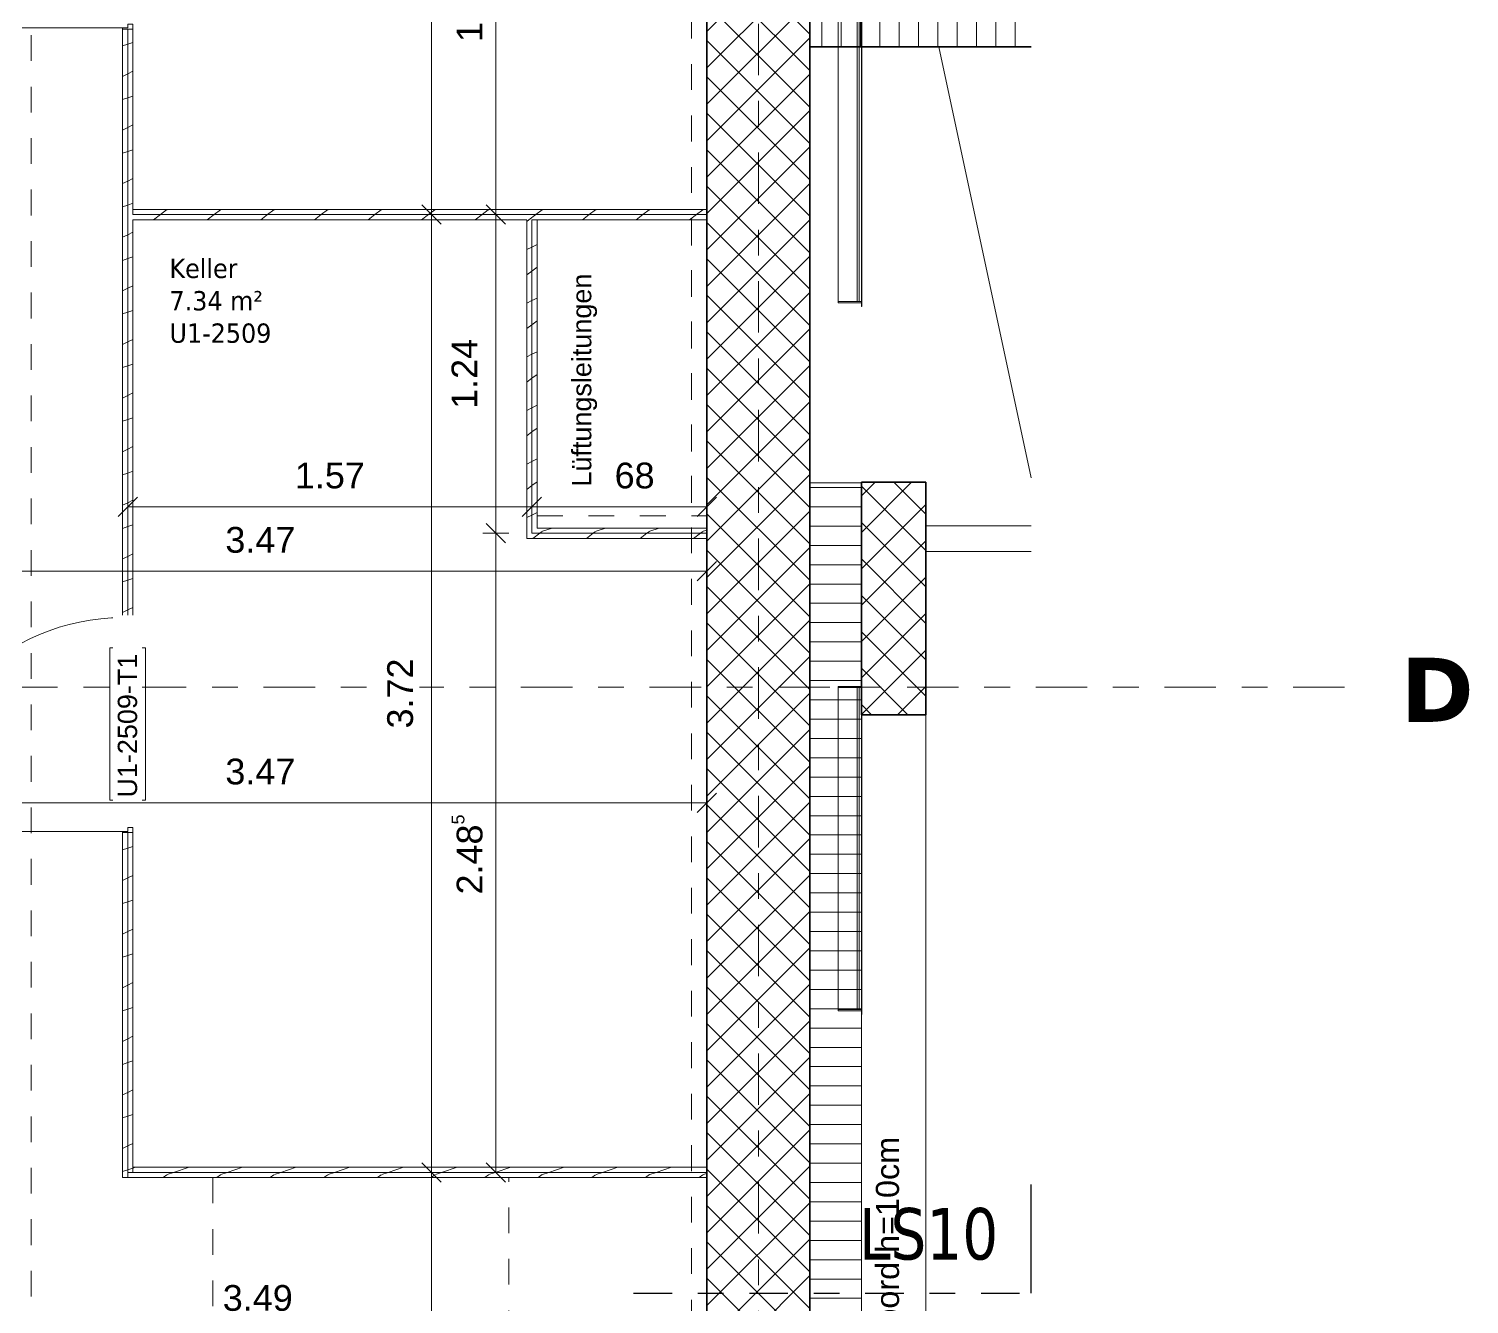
# Model space of a CAD drawing. Header units: metres. Extents: x -85.4 to -16.9, y -4 to 38.1.
# Drawn here: x -22.57 to -16.98, y 4.65 to 9.61 of the extents above; entities that cross this region are included whole.
import ezdxf

# ---------------------------------------------------------------- set-up
doc = ezdxf.new("R2010")
doc.units = ezdxf.units.M
for name, pattern in [('_Rasterlinie_', [0.375, 0.2, -0.05, 0.075, -0.05]), ('_Schnittlinie_', [0.3, 0.15, -0.05, 0.05, -0.05]), ('Gestrichelt', [0.1, 0.05, -0.05]), ('Strichpunkt - Fein', [0.2, 0.1, -0.05, 0, -0.05]), ('Strichpunkt - Weit', [0.5, 0.2, -0.15, 0, -0.15])]:
    doc.linetypes.add(name, pattern=pattern)
for name, color, linetype, lineweight in [('A-____-____-DIMS', 7, 'Continuous', 5), ('A-____-____-DIMS-50', 7, 'Continuous', 5), ('A-AREA-____-IDEN', 7, 'Continuous', 5), ('A-DETL-GENF-OTLN', 7, 'Continuous', 9), ('A-DOOR-____-IDEN', 7, 'Continuous', 5), ('A-DOOR-____-OTLN', 7, 'Continuous', 9), ('A-DOOR-FRAM-MCUT', 7, 'Continuous', 9), ('A-DOOR-OPNG-OTLN', 7, 'Continuous', 9), ('A-FLOR-____-MCUT', 7, 'Continuous', 35), ('A-FLOR-____-OTLN', 7, 'Continuous', 9), ('A-FLOR-____-OVHD', 7, 'Strichpunkt - Fein', 9), ('A-FLOR-____-PATT', 7, 'Continuous', 35), ('A-WALL-____-MCUT', 7, 'Continuous', 35), ('A-WALL-____-PATT', 7, 'Continuous', 35), ('A-WALL-FNSH-MCUT', 7, 'Continuous', 35), ('E-LITE-EQPM-OTLN', 7, 'Continuous', 9), ('S-COLS-____-MCUT', 7, 'Continuous', 35), ('S-COLS-____-OTLN', 7, 'Continuous', 9), ('S-GRID-____-OTLN', 7, 'Continuous', 5), ('Text', 7, 'Continuous', 5)]:
    doc.layers.add(name, color=color, linetype=linetype, lineweight=lineweight)
for name, color, linetype, lineweight, true_color in [('A-DETL-____-OTLN', 5, 'Continuous', 9, 0x0000ff), ('G-____-____-SYMB', 7, 'Strichpunkt - Weit', 5, 0x008080), ('S-GRID-____-IDEN', 7, 'Continuous', 9, 0x5555aa)]:
    doc.layers.add(name, color=color, linetype=linetype, lineweight=lineweight, true_color=true_color)
doc.styles.add('Arial', font='arial.ttf', dxfattribs={"height": 0.09})
doc.styles.add('Arial_1', font='arial.ttf', dxfattribs={"height": 0.075})
doc.styles.add('Arial_2', font='arial.ttf', dxfattribs={"height": 0.1})
doc.styles.add('Verdana', font='verdana.ttf', dxfattribs={"width": 0.8, "height": 0.2})
doc.styles.add('Verdana_2', font='verdana.ttf', dxfattribs={"width": 0.9, "height": 0.075})
doc.styles.add('Verdana_B', font='verdana.ttf', dxfattribs={"height": 0.25})
doc.dimstyles.new('SUB_Rohbau_fein', dxfattribs={"dimscale": 0.3048, "dimtxt": 0.102026, "dimasz": 0.246063, "dimexe": 0.164042, "dimexo": 0.0625, "dimgap": 0.123031, "dimtad": 1, "dimrnd": 0.005, "dimzin": 0, "dimdsep": 46, "dimtxsty": 'Arial_2', "dimblk1": 'OBLIQUE', "dimblk2": 'OBLIQUE', "dimsah": 1, "dimcen": 0.09, "dimazin": 0, "dimtfac": 1, "dimtdec": 4, "dimtix": 1, "dimtmove": 0, "dimatfit": 3, "dimfxl": 0.164042, "dimfxlon": 1, "dimtvp": 1, "dimtfill": 1, "dimtolj": 1, "dimtzin": 0, "dimarcsym": 2})
doc.dimstyles.new('SUB_Rohbau_fein_1', dxfattribs={"dimscale": 0.3048, "dimtxt": 0.102026, "dimasz": 0.246063, "dimexe": 0.164042, "dimexo": 0.0625, "dimgap": 0.123031, "dimtad": 1, "dimrnd": 0.005, "dimzin": 0, "dimdsep": 46, "dimtxsty": 'Arial_2', "dimblk1": 'OBLIQUE', "dimblk2": 'OBLIQUE', "dimsah": 1, "dimcen": 0.09, "dimazin": 0, "dimtfac": 1, "dimtdec": 4, "dimtix": 1, "dimtmove": 2, "dimatfit": 3, "dimfxl": 0.164042, "dimfxlon": 1, "dimtvp": 1, "dimtfill": 1, "dimtolj": 1, "dimtzin": 0, "dimarcsym": 2})
doc.dimstyles.new('SUB_Rohbau_fein_3', dxfattribs={"dimscale": 0.3048, "dimtxt": 0.102026, "dimasz": 0.246063, "dimexe": 0.164042, "dimexo": 0.0625, "dimgap": 0.123031, "dimtad": 1, "dimdec": 1, "dimlfac": 100, "dimrnd": 0.5, "dimdsep": 46, "dimtxsty": 'Arial_2', "dimblk1": 'OBLIQUE', "dimblk2": 'OBLIQUE', "dimsah": 1, "dimcen": 0.09, "dimazin": 0, "dimtfac": 1, "dimtdec": 4, "dimtix": 1, "dimtmove": 2, "dimatfit": 3, "dimfxl": 0.164042, "dimfxlon": 1, "dimtvp": 1, "dimtfill": 1, "dimtolj": 1, "dimtzin": 0, "dimarcsym": 2})
pattern_1 = [(45, (-1.5, -0.67223), (-0.0707107, 0.0707107), []), (135, (-1.5, -0.67223), (-0.0707107, -0.0707107), [])]
pattern_2 = [(216.87, (-1.417, -0.46398), (0.624749256, 0.416501116), [0.10412, -0.93712]), (206.565, (-1.292, -0.52646), (-0.20825414, -0.2082493), [0.23283, -0.23283]), (198.435, (-1.292, -0.63058), (-0.41650024, -0.20824584), [0.13171, -0.52684])]

# ---------------------------------------------------------------- blocks, each defined once
blk = doc.blocks.new('TU DF 1 - Rahmenstock - stumpf einschlagend - 800x1900 Kellerabteil-41621821--01_UG_OK_FFB_AF_lo')
at = {"layer": 'A-DOOR-FRAM-MCUT', "color": 253, "true_color": 0x999999}
for p, q in [((-0.42, 0.02), (-0.4, 0.02)), ((-0.42, -0.02), (-0.42, 0.02)), ((-0.4, 0.02), (-0.4, 0)), ((0.4, 0.02), (0.42, 0.02)), ((0.4, 0), (0.4, 0.02)), ((0.42, 0.02), (0.42, -0.02)), ((-0.415, -0.02), (-0.42, -0.02)), ((-0.415, 0), (-0.415, -0.02)), ((-0.4, 0), (-0.415, 0)), ((0.415, 0), (0.4, 0)), ((0.415, -0.02), (0.415, 0)), ((0.42, -0.02), (0.415, -0.02))]:
    blk.add_line(p, q, dxfattribs=at)
at = {"layer": 'A-DOOR-OPNG-OTLN', "color": 253, "true_color": 0x999999}
blk.add_line((0.415, -0.02), (0.415, -0.85), dxfattribs=at)
blk.add_arc((0.415, -0.02), 0.83, 180, 270, dxfattribs=at)
blk = doc.blocks.new('Langfeldleuchte Deckeneinbau - 7200lm _ 4000K _ 1250 x 50-36041793--01_UG_OK_FFB_AF_lo')
at = {"layer": 'E-LITE-EQPM-OTLN', "color": 253, "true_color": 0x999999}
for p, q in [((-19.338, 9.8044), (-19.428, 9.8044)), ((-19.428, 9.7994), (-19.428, 9.8044)), ((-19.428, 9.8044), (-19.338, 9.8044)), ((-19.428, 8.5444), (-19.428, 9.8044)), ((-19.428, 9.7994), (-19.354, 9.7994)), ((-19.428, 8.5494), (-19.428, 9.7994)), ((-19.336, 9.7994), (-19.428, 9.7994)), ((-19.428, 8.5494), (-19.428, 9.7994)), ((-19.428, 9.7994), (-19.428, 8.5494)), ((-19.354, 9.7994), (-19.346, 9.7994)), ((-19.354, 8.5494), (-19.354, 9.7994)), ((-19.354, 9.7994), (-19.354, 8.5494)), ((-19.354, 9.7994), (-19.346, 9.7994)), ((-19.354, 9.7994), (-19.346, 9.7994)), ((-19.346, 9.7994), (-19.336, 9.7994)), ((-19.346, 8.5494), (-19.346, 9.7994)), ((-19.346, 9.7994), (-19.346, 8.5494)), ((-19.336, 9.8192), (-19.338, 9.8192)), ((-19.338, 9.8044), (-19.338, 9.8192)), ((-19.338, 9.8192), (-19.336, 9.8192)), ((-19.338, 9.8192), (-19.338, 8.5297)), ((-19.338, 9.7994), (-19.338, 9.8044)), ((-19.338, 8.5444), (-19.338, 9.8044)), ((-19.338, 9.8044), (-19.338, 9.7994)), ((-19.338, 8.5494), (-19.338, 9.7994)), ((-19.338, 9.7994), (-19.338, 8.5494)), ((-19.336, 8.5297), (-19.336, 9.8192)), ((-19.336, 9.8192), (-19.336, 9.7994)), ((-19.336, 8.5494), (-19.336, 9.7994)), ((-19.336, 9.7994), (-19.336, 8.5494)), ((-19.336, 8.5494), (-19.336, 9.7994)), ((-19.428, 8.5494), (-19.354, 8.5494)), ((-19.428, 8.5444), (-19.428, 8.5494)), ((-19.428, 8.5494), (-19.336, 8.5494)), ((-19.338, 8.5444), (-19.428, 8.5444)), ((-19.338, 8.5444), (-19.428, 8.5444)), ((-19.354, 8.5494), (-19.346, 8.5494)), ((-19.346, 8.5494), (-19.354, 8.5494)), ((-19.354, 8.5494), (-19.346, 8.5494)), ((-19.346, 8.5494), (-19.336, 8.5494)), ((-19.338, 8.5444), (-19.338, 8.5494)), ((-19.338, 8.5494), (-19.338, 8.5444)), ((-19.338, 8.5297), (-19.338, 8.5444)), ((-19.336, 8.5297), (-19.338, 8.5297)), ((-19.336, 8.5297), (-19.338, 8.5297)), ((-19.336, 8.5494), (-19.336, 8.5297))]:
    blk.add_line(p, q, dxfattribs=at)
blk = doc.blocks.new('Rampenpfeil - Geschnitten-31193017--01_UG_OK_FFB_AF_lo')
at = {"layer": 'A-DETL-GENF-OTLN'}
for p, q in [((9.781, 5.655), (9.781, 5.2456)), ((9.881, 5.655), (9.881, 5.2456))]:
    blk.add_line(p, q, dxfattribs=at)
blk = doc.blocks.new('DE_Detailverweis - mit_Rahmen-56961640--01_UG_OK_FFB_AF_lo')
at = {"layer": 'A-DETL-GENF-OTLN', "color": 30, "linetype": 'Strichpunkt - Fein', "true_color": 0xff8000}
blk.add_line((0, 34.7174), (0, 14.7782), dxfattribs=at)
blk = doc.blocks.new('DIMBLOCK157--01_UG_OK_FFB_AF_lo')
at = {"layer": 'A-____-____-DIMS-50'}
for p, q in [((-23.408, 7.5016), (-23.4455, 7.4641)), ((-23.408, 7.5016), (-23.408, 7.5516)), ((-23.408, 7.5016), (-23.3705, 7.5391)), ((-23.408, 7.5016), (-19.938, 7.5016)), ((-23.408, 7.5016), (-23.408, 7.4516)), ((-19.938, 7.5016), (-19.9755, 7.4641)), ((-19.938, 7.5016), (-19.938, 7.5516)), ((-19.938, 7.5016), (-19.9005, 7.5391)), ((-19.938, 7.5016), (-19.938, 7.4516))]:
    blk.add_line(p, q, dxfattribs=at)
at = {"layer": 'A-____-____-DIMS-50', "color": 0, "insert": (-21.8087, 7.6736), "char_height": 0.1, "width": 0.325653, "attachment_point": 1, "line_spacing_factor": 0.941778, "style": 'Arial_2', "bg_fill": 3, "box_fill_scale": 1.25, "bg_fill_color": 256, "bg_fill_true_color": 13158600, "bg_fill_transparency": 0}
blk.add_mtext('3.47', dxfattribs=at)
blk = doc.blocks.new('_Oblique')
at = {"color": 0, "linetype": 'ByBlock', "lineweight": -2}
blk.add_line((-0.5, -0.5), (0.5, 0.5), dxfattribs=at)
blk = doc.blocks.new('Schnitt - Name _Anfang-23756349--01_UG_OK_FFB_AF_lo')
at = {"layer": 'G-____-____-SYMB', "color": 1, "linetype": 'Continuous', "lineweight": 30, "true_color": 0xff0000}
blk.add_line((0, 0.00843), (0, 0), dxfattribs=at)
blk = doc.blocks.new('DIMBLOCK497--01_UG_OK_FFB_AF_lo')
at = {"layer": 'A-____-____-DIMS-50'}
for p, q in [((-21.008, 5.1661), (-21.058, 5.1661)), ((-21.008, 5.1661), (-21.0455, 5.2036)), ((-21.008, 2.5102), (-21.008, 5.1661)), ((-21.008, 5.1661), (-20.9705, 5.1286)), ((-21.008, 5.1661), (-20.958, 5.1661)), ((-21.008, 2.5102), (-21.0455, 2.5477)), ((-21.008, 2.5102), (-21.058, 2.5102)), ((-21.008, 2.5102), (-20.9705, 2.4727)), ((-21.008, 2.5102), (-20.958, 2.5102))]:
    blk.add_line(p, q, dxfattribs=at)
at = {"layer": 'A-____-____-DIMS-50', "color": 0, "insert": (-21.18, 3.6764), "char_height": 0.1, "width": 0.388091, "attachment_point": 1, "rotation": 90, "line_spacing_factor": 0.941778, "style": 'Arial_2', "bg_fill": 3, "box_fill_scale": 1.25, "bg_fill_color": 256, "bg_fill_true_color": 13158600, "bg_fill_transparency": 0}
blk.add_mtext('2.65\\A2\\H0.5x;\\S5^  ;\\H2x;', dxfattribs=at)
blk = doc.blocks.new('DIMBLOCK498--01_UG_OK_FFB_AF_lo')
at = {"layer": 'A-____-____-DIMS-50'}
for p, q in [((-21.008, 8.887), (-21.0455, 8.9245)), ((-21.008, 8.887), (-21.058, 8.887)), ((-21.008, 5.1661), (-21.008, 8.887)), ((-21.008, 8.887), (-20.9705, 8.8495)), ((-21.008, 8.887), (-20.958, 8.887)), ((-21.008, 5.1661), (-21.058, 5.1661)), ((-21.008, 5.1661), (-21.0455, 5.2036)), ((-21.008, 5.1661), (-20.9705, 5.1286)), ((-21.008, 5.1661), (-20.958, 5.1661))]:
    blk.add_line(p, q, dxfattribs=at)
at = {"layer": 'A-____-____-DIMS-50', "color": 0, "insert": (-21.18, 6.8908), "char_height": 0.1, "width": 0.325653, "attachment_point": 1, "rotation": 90, "line_spacing_factor": 0.941778, "style": 'Arial_2', "bg_fill": 3, "box_fill_scale": 1.25, "bg_fill_color": 256, "bg_fill_true_color": 13158600, "bg_fill_transparency": 0}
blk.add_mtext('3.72', dxfattribs=at)
blk = doc.blocks.new('DIMBLOCK499--01_UG_OK_FFB_AF_lo')
at = {"layer": 'A-____-____-DIMS-50'}
for p, q in [((-21.008, 12.047), (-21.058, 12.047)), ((-21.008, 12.047), (-21.0455, 12.0845)), ((-21.008, 8.887), (-21.008, 12.047)), ((-21.008, 12.047), (-20.9705, 12.0095)), ((-21.008, 12.047), (-20.958, 12.047)), ((-21.008, 8.887), (-21.0455, 8.9245)), ((-21.008, 8.887), (-21.058, 8.887)), ((-21.008, 8.887), (-20.9705, 8.8495)), ((-21.008, 8.887), (-20.958, 8.887))]:
    blk.add_line(p, q, dxfattribs=at)
at = {"layer": 'A-____-____-DIMS-50', "color": 0, "insert": (-21.18, 10.0973), "char_height": 0.1, "width": 0.325653, "attachment_point": 1, "rotation": 90, "line_spacing_factor": 0.941778, "style": 'Arial_2', "bg_fill": 3, "box_fill_scale": 1.25, "bg_fill_color": 256, "bg_fill_true_color": 13158600, "bg_fill_transparency": 0}
blk.add_mtext('3.16', dxfattribs=at)
blk = doc.blocks.new('DIMBLOCK503--01_UG_OK_FFB_AF_lo')
at = {"layer": 'A-____-____-DIMS-50'}
for p, q in [((-22.188, 7.7516), (-22.188, 7.8016)), ((-22.188, 7.7516), (-22.1505, 7.7891)), ((-20.618, 7.7516), (-20.618, 7.8016)), ((-20.618, 7.7516), (-20.5805, 7.7891)), ((-22.188, 7.7516), (-22.2255, 7.7141)), ((-22.188, 7.7516), (-20.618, 7.7516)), ((-22.188, 7.7516), (-22.188, 7.7016)), ((-20.618, 7.7516), (-20.6555, 7.7141)), ((-20.618, 7.7516), (-20.618, 7.7016))]:
    blk.add_line(p, q, dxfattribs=at)
at = {"layer": 'A-____-____-DIMS-50', "color": 0, "insert": (-21.5387, 7.9236), "char_height": 0.1, "width": 0.325653, "attachment_point": 1, "line_spacing_factor": 0.941778, "style": 'Arial_2', "bg_fill": 3, "box_fill_scale": 1.25, "bg_fill_color": 256, "bg_fill_true_color": 13158600, "bg_fill_transparency": 0}
blk.add_mtext('1.57', dxfattribs=at)
blk = doc.blocks.new('DIMBLOCK504--01_UG_OK_FFB_AF_lo')
at = {"layer": 'A-____-____-DIMS-50'}
for p, q in [((-20.618, 7.7516), (-20.618, 7.8016)), ((-20.618, 7.7516), (-20.5805, 7.7891)), ((-19.938, 7.7516), (-19.938, 7.8016)), ((-19.938, 7.7516), (-19.9005, 7.7891)), ((-20.618, 7.7516), (-20.6555, 7.7141)), ((-20.618, 7.7516), (-19.938, 7.7516)), ((-20.618, 7.7516), (-20.618, 7.7016)), ((-19.938, 7.7516), (-19.9755, 7.7141)), ((-19.938, 7.7516), (-19.938, 7.7016))]:
    blk.add_line(p, q, dxfattribs=at)
at = {"layer": 'A-____-____-DIMS-50', "color": 0, "insert": (-20.2965, 7.9236), "char_height": 0.1, "width": 0.186088, "attachment_point": 1, "line_spacing_factor": 0.941778, "style": 'Arial_2', "bg_fill": 3, "box_fill_scale": 1.25, "bg_fill_color": 256, "bg_fill_true_color": 13158600, "bg_fill_transparency": 0}
blk.add_mtext('68', dxfattribs=at)
blk = doc.blocks.new('DIMBLOCK507--01_UG_OK_FFB_AF_lo')
at = {"layer": 'A-____-____-DIMS-50'}
for p, q in [((-20.758, 7.6491), (-20.7955, 7.6866)), ((-20.758, 7.6491), (-20.808, 7.6491)), ((-20.758, 5.1661), (-20.758, 7.6491)), ((-20.758, 7.6491), (-20.7205, 7.6116)), ((-20.758, 7.6491), (-20.708, 7.6491)), ((-20.758, 5.1661), (-20.808, 5.1661)), ((-20.758, 5.1661), (-20.7955, 5.2036)), ((-20.758, 5.1661), (-20.7205, 5.1286)), ((-20.758, 5.1661), (-20.708, 5.1661))]:
    blk.add_line(p, q, dxfattribs=at)
at = {"layer": 'A-____-____-DIMS-50', "color": 0, "insert": (-20.93, 6.2459), "char_height": 0.1, "width": 0.388091, "attachment_point": 1, "rotation": 90, "line_spacing_factor": 0.941778, "style": 'Arial_2', "bg_fill": 3, "box_fill_scale": 1.25, "bg_fill_color": 256, "bg_fill_true_color": 13158600, "bg_fill_transparency": 0}
blk.add_mtext('2.48\\A2\\H0.5x;\\S5^  ;\\H2x;', dxfattribs=at)
blk = doc.blocks.new('DIMBLOCK508--01_UG_OK_FFB_AF_lo')
at = {"layer": 'A-____-____-DIMS-50'}
for p, q in [((-20.758, 8.887), (-20.7955, 8.9245)), ((-20.758, 8.887), (-20.808, 8.887)), ((-20.758, 7.6491), (-20.758, 8.887)), ((-20.758, 8.887), (-20.7205, 8.8495)), ((-20.758, 8.887), (-20.708, 8.887)), ((-20.758, 7.6491), (-20.7955, 7.6866)), ((-20.758, 7.6491), (-20.808, 7.6491)), ((-20.758, 7.6491), (-20.7205, 7.6116)), ((-20.758, 7.6491), (-20.708, 7.6491))]:
    blk.add_line(p, q, dxfattribs=at)
at = {"layer": 'A-____-____-DIMS-50', "color": 0, "insert": (-20.93, 8.1323), "char_height": 0.1, "width": 0.325653, "attachment_point": 1, "rotation": 90, "line_spacing_factor": 0.941778, "style": 'Arial_2', "bg_fill": 3, "box_fill_scale": 1.25, "bg_fill_color": 256, "bg_fill_true_color": 13158600, "bg_fill_transparency": 0}
blk.add_mtext('1.24', dxfattribs=at)
blk = doc.blocks.new('DIMBLOCK509--01_UG_OK_FFB_AF_lo')
at = {"layer": 'A-____-____-DIMS-50'}
for p, q in [((-20.758, 10.5516), (-20.7955, 10.5891)), ((-20.758, 10.5516), (-20.808, 10.5516)), ((-20.758, 8.887), (-20.758, 10.5516)), ((-20.758, 10.5516), (-20.7205, 10.5141)), ((-20.758, 10.5516), (-20.708, 10.5516)), ((-20.758, 8.887), (-20.7955, 8.9245)), ((-20.758, 8.887), (-20.808, 8.887)), ((-20.758, 8.887), (-20.7205, 8.8495)), ((-20.758, 8.887), (-20.708, 8.887))]:
    blk.add_line(p, q, dxfattribs=at)
at = {"layer": 'A-____-____-DIMS-50', "color": 0, "insert": (-20.93, 9.5576), "char_height": 0.1, "width": 0.388091, "attachment_point": 1, "rotation": 90, "line_spacing_factor": 0.941778, "style": 'Arial_2', "bg_fill": 3, "box_fill_scale": 1.25, "bg_fill_color": 256, "bg_fill_true_color": 13158600, "bg_fill_transparency": 0}
blk.add_mtext('1.66\\A2\\H0.5x;\\S5^  ;\\H2x;', dxfattribs=at)
blk = doc.blocks.new('DIMBLOCK519--01_UG_OK_FFB_AF_lo')
at = {"layer": 'A-____-____-DIMS-50'}
for p, q in [((-23.428, 4.5566), (-23.428, 4.6066)), ((-23.428, 4.5566), (-23.3905, 4.5941)), ((-19.938, 4.5566), (-19.938, 4.6066)), ((-19.938, 4.5566), (-19.9005, 4.5941)), ((-23.428, 4.5566), (-23.4655, 4.5191)), ((-23.428, 4.5566), (-19.938, 4.5566)), ((-23.428, 4.5566), (-23.428, 4.5066)), ((-19.938, 4.5566), (-19.9755, 4.5191)), ((-19.938, 4.5566), (-19.938, 4.5066))]:
    blk.add_line(p, q, dxfattribs=at)
at = {"layer": 'A-____-____-DIMS-50', "color": 0, "insert": (-21.8187, 4.7286), "char_height": 0.1, "width": 0.325653, "attachment_point": 1, "line_spacing_factor": 0.941778, "style": 'Arial_2', "bg_fill": 3, "box_fill_scale": 1.25, "bg_fill_color": 256, "bg_fill_true_color": 13158600, "bg_fill_transparency": 0}
blk.add_mtext('3.49', dxfattribs=at)
blk = doc.blocks.new('DIMBLOCK569--01_UG_OK_FFB_AF_lo')
at = {"layer": 'A-____-____-DIMS-50'}
for p, q in [((-23.408, 6.6016), (-23.408, 6.6516)), ((-23.408, 6.6016), (-23.3705, 6.6391)), ((-19.938, 6.6016), (-19.938, 6.6516)), ((-19.938, 6.6016), (-19.9005, 6.6391)), ((-23.408, 6.6016), (-23.4455, 6.5641)), ((-23.408, 6.6016), (-19.938, 6.6016)), ((-23.408, 6.6016), (-23.408, 6.5516)), ((-19.938, 6.6016), (-19.9755, 6.5641)), ((-19.938, 6.6016), (-19.938, 6.5516))]:
    blk.add_line(p, q, dxfattribs=at)
at = {"layer": 'A-____-____-DIMS-50', "color": 0, "insert": (-21.8087, 6.7736), "char_height": 0.1, "width": 0.325653, "attachment_point": 1, "line_spacing_factor": 0.941778, "style": 'Arial_2', "bg_fill": 3, "box_fill_scale": 1.25, "bg_fill_color": 256, "bg_fill_true_color": 13158600, "bg_fill_transparency": 0}
blk.add_mtext('3.47', dxfattribs=at)

msp = doc.modelspace()

# ---------------------------------------------------------------- hatches: boundary and pattern name
at = {"layer": 'A-FLOR-____-PATT', "lineweight": 9, "true_color": 0x787878}
h = msp.add_hatch(dxfattribs=at)
h.set_pattern_fill('FP_7', color=8, angle=-90, style=0, pattern_type=2)
h.set_pattern_definition([(90, (-15.291, 9.538), (-0.075, -6e-17), [])])
h.paths.add_polyline_path([(-18.6786, 9.5383), (-18.6786, 9.8717), (-19.538, 9.8717), (-19.538, 9.5383), (-19.0365, 9.5383)])
at = {"layer": 'A-WALL-____-PATT', "lineweight": 9, "true_color": 0xc3b7ad}
h = msp.add_hatch(dxfattribs=at)
h.set_pattern_fill('FP_4', color=9, style=0, pattern_type=2)
h.set_pattern_definition(pattern_2)
h.paths.add_polyline_path([(-22.188, 5.1461), (-22.188, 6.4861), (-22.208, 6.4861), (-22.208, 5.1461)])
h.paths.add_polyline_path([(-22.208, 7.3261), (-22.188, 7.3261), (-22.188, 9.607), (-22.208, 9.607), (-22.208, 9.5514)])
h.paths.add_polyline_path([(-22.208, 10.447), (-22.188, 10.447), (-22.188, 12.067), (-22.208, 12.067)])
h = msp.add_hatch(dxfattribs=at)
h.set_pattern_fill('FP_4', color=9, style=0, pattern_type=2)
h.set_pattern_definition(pattern_2)
h.paths.add_polyline_path([(-22.168, 5.1661), (-22.168, 6.4861), (-22.188, 6.4861), (-22.188, 5.1661)])
h.paths.add_polyline_path([(-22.188, 7.3261), (-22.168, 7.3261), (-22.168, 9.607), (-22.188, 9.607), (-22.188, 9.5514)])
h.paths.add_polyline_path([(-22.168, 10.447), (-22.168, 12.047), (-22.188, 12.047), (-22.188, 10.447)])
at = {"layer": 'A-WALL-____-PATT', "lineweight": 9}
h = msp.add_hatch(dxfattribs=at)
h.set_pattern_fill('FP_1', color=256, style=0, pattern_type=2)
h.set_pattern_definition(pattern_1)
h.paths.add_polyline_path([(-19.538, -2.0534), (-19.538, 11.1527), (-19.938, 11.887), (-19.938, -2.0534)])
at = {"layer": 'A-WALL-____-PATT', "lineweight": 9, "true_color": 0xc3b7ad}
h = msp.add_hatch(dxfattribs=at)
h.set_pattern_fill('FP_4', color=9, style=0, pattern_type=2)
h.set_pattern_definition(pattern_2)
h.paths.add_polyline_path([(-20.7583, 8.887), (-19.938, 8.887), (-19.938, 8.907), (-22.168, 8.907), (-22.168, 8.887)])
h = msp.add_hatch(dxfattribs=at)
h.set_pattern_fill('FP_4', color=9, style=0, pattern_type=2)
h.set_pattern_definition(pattern_2)
h.paths.add_polyline_path([(-20.598, 8.867), (-19.938, 8.867), (-19.938, 8.887), (-22.168, 8.887), (-22.168, 8.867), (-20.618, 8.867)])
h = msp.add_hatch(dxfattribs=at)
h.set_pattern_fill('FP_4', color=9, style=0, pattern_type=2)
h.set_pattern_definition(pattern_2)
h.paths.add_polyline_path([(-20.618, 7.6291), (-20.618, 8.867), (-20.638, 8.867), (-20.638, 7.6291)])
h = msp.add_hatch(dxfattribs=at)
h.set_pattern_fill('FP_4', color=9, style=0, pattern_type=2)
h.set_pattern_definition(pattern_2)
h.paths.add_polyline_path([(-20.598, 7.6491), (-20.598, 8.867), (-20.618, 8.867), (-20.618, 7.6491)])
at = {"layer": 'A-WALL-____-PATT', "lineweight": 9, "true_color": 0x787878}
h = msp.add_hatch(dxfattribs=at)
h.set_pattern_fill('FP_6', color=8, angle=-90, style=0, pattern_type=2)
h.set_pattern_definition([(0, (-19.538, 7.602), (0, 0.075), [])])
h.paths.add_polyline_path([(-19.338, 2.9016), (-19.338, 7.8447), (-19.538, 7.8447), (-19.538, 2.9016)])
at = {"layer": 'A-WALL-____-PATT', "lineweight": 9, "true_color": 0xc3b7ad}
h = msp.add_hatch(dxfattribs=at)
h.set_pattern_fill('FP_4', color=9, style=0, pattern_type=2)
h.set_pattern_definition(pattern_2)
h.paths.add_polyline_path([(-19.938, 7.6491), (-19.938, 7.6691), (-20.598, 7.6691), (-20.598, 7.6491)])
h = msp.add_hatch(dxfattribs=at)
h.set_pattern_fill('FP_4', color=9, style=0, pattern_type=2)
h.set_pattern_definition(pattern_2)
h.paths.add_polyline_path([(-19.938, 7.6291), (-19.938, 7.6491), (-20.618, 7.6491), (-20.618, 7.6291), (-20.598, 7.6291)])
h = msp.add_hatch(dxfattribs=at)
h.set_pattern_fill('FP_4', color=9, style=0, pattern_type=2)
h.set_pattern_definition(pattern_2)
h.paths.add_polyline_path([(-19.938, 5.1461), (-19.938, 5.1661), (-22.188, 5.1661), (-22.188, 5.1461), (-22.168, 5.1461)])
h = msp.add_hatch(dxfattribs=at)
h.set_pattern_fill('FP_4', color=9, style=0, pattern_type=2)
h.set_pattern_definition(pattern_2)
h.paths.add_polyline_path([(-19.938, 5.1661), (-19.938, 5.1861), (-22.168, 5.1861), (-22.168, 5.1661)])
at = {"layer": 'S-COLS-____-OTLN'}
h = msp.add_hatch(dxfattribs=at)
h.set_pattern_fill('FP_1', color=256, style=0, pattern_type=2)
h.set_pattern_definition(pattern_1)
h.paths.add_polyline_path([(-19.338, 6.9442), (-19.088, 6.9442), (-19.088, 7.8474), (-19.338, 7.8474), (-19.338, 6.97)])

# ---------------------------------------------------------------- linework, layer by layer
at = {"layer": 'A-DETL-____-OTLN', "color": 7, "linetype": 'Gestrichelt'}
for p, q in [((-19.998, 8.867), (-19.998, 7.717)), ((-20.598, 7.717), (-19.938, 7.717)), ((-21.858, 5.1461), (-21.858, 2.5302)), ((-20.708, 2.5302), (-20.708, 5.1461))]:
    msp.add_line(p, q, dxfattribs=at)
at = {"layer": 'A-FLOR-____-MCUT'}
for p, q in [((-19.538, 9.5383), (-19.0365, 9.5383)), ((-19.0365, 9.5383), (-18.6786, 9.5383))]:
    msp.add_line(p, q, dxfattribs=at)
at = {"layer": 'A-FLOR-____-OTLN'}
msp.add_line((-18.6786, 7.8645), (-19.0365, 9.5383), dxfattribs=at)
at = {"layer": 'A-FLOR-____-OVHD'}
msp.add_line((-19.998, 11.8717), (-19.998, -1.9934), dxfattribs=at)
at = {"layer": 'A-WALL-____-MCUT'}
for p, q in [((-19.938, 11.887), (-19.938, 7.6491)), ((-19.538, -2.0534), (-19.538, 11.8843)), ((-19.938, 7.6491), (-19.938, 2.5102))]:
    msp.add_line(p, q, dxfattribs=at)
at = {"layer": 'A-WALL-____-MCUT', "color": 253, "lineweight": 9, "true_color": 0x999999}
for p, q in [((-22.188, 7.3261), (-22.188, 9.607)), ((-22.168, 8.907), (-22.168, 8.887)), ((-19.938, 8.887), (-22.168, 8.887)), ((-20.598, 8.867), (-20.618, 8.867)), ((-20.618, 8.867), (-20.618, 7.6491)), ((-19.938, 7.6491), (-20.618, 7.6491)), ((-22.188, 5.1461), (-22.188, 6.4861)), ((-19.938, 5.1661), (-22.188, 5.1661)), ((-22.168, 5.1861), (-22.168, 5.1661))]:
    msp.add_line(p, q, dxfattribs=at)
at = {"layer": 'A-WALL-____-MCUT', "lineweight": 9}
for p, q in [((-19.338, 7.8447), (-19.538, 7.8447)), ((-19.338, -2.0534), (-19.338, 7.8447))]:
    msp.add_line(p, q, dxfattribs=at)
at = {"layer": 'A-WALL-FNSH-MCUT', "color": 253, "lineweight": 9, "true_color": 0x999999}
for p, q in [((-22.208, 9.607), (-22.208, 7.3261)), ((-22.168, 9.607), (-22.208, 9.607)), ((-22.168, 8.907), (-22.168, 9.607)), ((-19.938, 8.907), (-22.168, 8.907)), ((-22.168, 7.3261), (-22.168, 8.867)), ((-22.168, 8.867), (-20.638, 8.867)), ((-20.638, 8.867), (-20.638, 7.6291)), ((-20.598, 8.867), (-19.938, 8.867)), ((-20.598, 7.6691), (-20.598, 8.867)), ((-19.938, 7.6691), (-20.598, 7.6691)), ((-20.638, 7.6291), (-19.938, 7.6291)), ((-22.208, 7.3261), (-22.168, 7.3261)), ((-22.208, 6.4861), (-22.208, 5.1461)), ((-22.168, 6.4861), (-22.208, 6.4861)), ((-22.168, 5.1861), (-22.168, 6.4861)), ((-19.938, 5.1861), (-22.168, 5.1861)), ((-22.208, 5.1461), (-19.938, 5.1461))]:
    msp.add_line(p, q, dxfattribs=at)
at = {"layer": 'S-COLS-____-MCUT'}
for p, q in [((-19.088, 7.8474), (-19.338, 7.8474)), ((-19.338, 7.8474), (-19.338, 7.0692)), ((-19.088, 6.9442), (-19.088, 7.8474)), ((-19.338, 7.0692), (-19.338, 7.0544)), ((-19.338, 7.0544), (-19.338, 7.0494)), ((-19.338, 7.0494), (-19.338, 6.9442)), ((-19.338, 6.9442), (-19.336, 6.9442)), ((-19.336, 6.9442), (-19.088, 6.9442))]:
    msp.add_line(p, q, dxfattribs=at)
at = {"layer": 'S-COLS-____-OTLN'}
msp.add_line((-19.088, 0.7611), (-19.088, 6.9442), dxfattribs=at)
at = {"layer": 'S-GRID-____-OTLN', "color": 8, "linetype": '_Rasterlinie_', "true_color": 0x808080}
for p, q in [((-19.738, -3.5715), (-19.738, 26.6349)), ((-34.6604, 7.0516), (-17.3994, 7.0516))]:
    msp.add_line(p, q, dxfattribs=at)

# ---------------------------------------------------------------- block references
at = {"layer": 'A-DETL-GENF-OTLN', "color": 30, "true_color": 0xff8000}
msp.add_blockref('DE_Detailverweis - mit_Rahmen-56961640--01_UG_OK_FFB_AF_lo', (-22.563, -18.1334), dxfattribs=at)
at = {"layer": 'A-DETL-GENF-OTLN', "rotation": 89.99999999999991}
msp.add_blockref('Rampenpfeil - Geschnitten-31193017--01_UG_OK_FFB_AF_lo', (-13.433, -2.2033), dxfattribs=at)
at = {"layer": 'A-DOOR-____-OTLN', "color": 253, "true_color": 0x999999, "rotation": 270.0000000000001}
for p in [(-22.188, 10.027), (-22.188, 6.9061)]:
    msp.add_blockref('TU DF 1 - Rahmenstock - stumpf einschlagend - 800x1900 Kellerabteil-41621821--01_UG_OK_FFB_AF_lo', p, dxfattribs=at)
at = {"layer": 'E-LITE-EQPM-OTLN', "color": 253, "true_color": 0x999999}
for p in [(0, 0), (0, -2.75)]:
    msp.add_blockref('Langfeldleuchte Deckeneinbau - 7200lm _ 4000K _ 1250 x 50-36041793--01_UG_OK_FFB_AF_lo', p, dxfattribs=at)
at = {"layer": 'G-____-____-SYMB', "color": 1, "linetype": 'Continuous', "lineweight": 30, "true_color": 0xff0000, "extrusion": (0, 0, -1), "xscale": 49.99999999999998, "yscale": 49.99999999999998, "zscale": 49.99999999999998}
msp.add_blockref('Schnitt - Name _Anfang-23756349--01_UG_OK_FFB_AF_lo', (18.6793, 4.6974), dxfattribs=at)

# ---------------------------------------------------------------- texts
at = {"layer": 'A-AREA-____-IDEN', "color": 8, "true_color": 0x808080, "char_height": 0.075, "attachment_point": 1, "style": 'Verdana_2'}
for s, insert, width in [('Keller', (-22.0258, 8.7156), 0.331899), ('7.34 m²', (-22.0258, 8.5899), 0.472595), ('U1-2509', (-22.0258, 8.4642), 0.497848)]:
    msp.add_mtext(s, dxfattribs=dict(at, insert=insert, width=width))
at = {"layer": 'S-GRID-____-IDEN', "color": 8, "lineweight": 5, "true_color": 0x808080, "insert": (-17.2434, 7.1661), "char_height": 0.25, "width": 0.344726, "attachment_point": 1, "style": 'Verdana_B'}
msp.add_mtext('\\fVerdana|b1|i0|c0|p34|;D', dxfattribs=at)
at = {"layer": 'Text', "insert": (-20.4621, 7.8305), "char_height": 0.075, "width": 1.010126, "attachment_point": 1, "rotation": 90, "style": 'Arial_1'}
msp.add_mtext('Lüftungsleitungen', dxfattribs=at)

# ---------------------------------------------------------------- next in the draw order: texts
at = {"layer": 'Text', "insert": (-19.2817, 4.0292), "char_height": 0.09, "width": 1.519198, "attachment_point": 1, "rotation": 90, "style": 'Arial', "bg_fill": 3, "box_fill_scale": 1.25, "bg_fill_color": 256, "bg_fill_true_color": 13158600, "bg_fill_transparency": 0}
msp.add_mtext('Schrammbord h=10cm', dxfattribs=at)

# ---------------------------------------------------------------- next in the draw order: dimensions: what is measured, and where the dimension line sits
at = {"layer": 'A-____-____-DIMS'}
dim = msp.add_linear_dim(base=(-19.938, 7.5016), p1=(-23.408, 7.4516), p2=(-19.938, 7.5516), dimstyle='SUB_Rohbau_fein', override={"dimpost": '<>', "dimfxl": 3.471441}, dxfattribs=at)
dim.commit()
dim.dimension.update_dxf_attribs({"geometry": 'DIMBLOCK157--01_UG_OK_FFB_AF_lo', "text_midpoint": (-21.673, 7.5901)})
dim = msp.add_linear_dim(base=(-21.008, 5.1661), p1=(-21.058, 2.5102), p2=(-21.058, 5.1661), angle=90, text='\\A1;2.65\\Q;{\\A1;{\\H0.5x;\\S5^ ;}}', dimstyle='SUB_Rohbau_fein', override={"dimpost": '<>', "dimfxl": 2.655867}, dxfattribs=at)
dim.commit()
dim.dimension.update_dxf_attribs({"geometry": 'DIMBLOCK497--01_UG_OK_FFB_AF_lo', "text_midpoint": (-21.0966, 3.8381)})

# ---------------------------------------------------------------- next in the draw order: linework, layer by layer
at = {"layer": 'G-____-____-SYMB', "color": 1, "linetype": '_Schnittlinie_', "lineweight": 30, "true_color": 0xff0000}
msp.add_line((-20.2231, 4.6974), (-18.6793, 4.6974), dxfattribs=at)

# ---------------------------------------------------------------- next in the draw order: texts
at = {"layer": 'G-____-____-SYMB', "color": 1, "linetype": 'Continuous', "true_color": 0xff0000, "insert": (-19.3471, 5.0279), "char_height": 0.2, "width": 0.670211, "attachment_point": 1, "style": 'Verdana'}
msp.add_mtext('LS10', dxfattribs=at)

# ---------------------------------------------------------------- next in the draw order: dimensions: what is measured, and where the dimension line sits
at = {"layer": 'A-____-____-DIMS'}
dim = msp.add_linear_dim(base=(-21.008, 8.887), p1=(-21.058, 5.1661), p2=(-21.058, 8.887), angle=90, dimstyle='SUB_Rohbau_fein', override={"dimpost": '<>', "dimfxl": 3.720927}, dxfattribs=at)
dim.commit()
dim.dimension.update_dxf_attribs({"geometry": 'DIMBLOCK498--01_UG_OK_FFB_AF_lo', "text_midpoint": (-21.0966, 7.0265)})

# ---------------------------------------------------------------- next in the draw order: dimensions: what is measured, and where the dimension line sits
dim = msp.add_linear_dim(base=(-21.008, 12.047), p1=(-21.058, 8.887), p2=(-21.058, 12.047), angle=90, dimstyle='SUB_Rohbau_fein_1', override={"dimpost": '<>', "dimfxl": 3.16}, dxfattribs=at)
dim.commit()
dim.dimension.update_dxf_attribs({"geometry": 'DIMBLOCK499--01_UG_OK_FFB_AF_lo', "text_midpoint": (-21.1134, 10.2601), "dimtype": 160, "text_rotation": 90})
for base, p1, p2, override, picture, middle in [((-20.618, 7.7516), (-22.188, 7.8016), (-20.618, 7.8016), {"dimpost": '<>', "dimfxl": 1.57}, 'DIMBLOCK503--01_UG_OK_FFB_AF_lo', (-21.403, 7.8401)), ((-19.938, 4.5566), (-23.428, 4.6066), (-19.938, 4.6066), {"dimpost": '<>', "dimfxl": 3.49}, 'DIMBLOCK519--01_UG_OK_FFB_AF_lo', (-21.683, 4.6451))]:
    dim = msp.add_linear_dim(base=base, p1=p1, p2=p2, dimstyle='SUB_Rohbau_fein', override=override, dxfattribs=at)
    dim.commit()
    dim.dimension.update_dxf_attribs({"geometry": picture, "text_midpoint": middle})

# ---------------------------------------------------------------- next in the draw order: dimensions: what is measured, and where the dimension line sits
dim = msp.add_linear_dim(base=(-19.938, 7.7516), p1=(-20.618, 7.8016), p2=(-19.938, 7.8016), dimstyle='SUB_Rohbau_fein_3', override={"dimpost": '<>', "dimfxl": 0.68}, dxfattribs=at)
dim.commit()
dim.dimension.update_dxf_attribs({"geometry": 'DIMBLOCK504--01_UG_OK_FFB_AF_lo', "text_midpoint": (-20.2035, 7.8569), "dimtype": 160})
dim = msp.add_linear_dim(base=(-20.758, 7.6491), p1=(-20.808, 5.1661), p2=(-20.708, 7.6491), angle=90, text='\\A1;2.48\\Q;{\\A1;{\\H0.5x;\\S5^ ;}}', dimstyle='SUB_Rohbau_fein', override={"dimpost": '<>', "dimfxl": 2.485012}, dxfattribs=at)
dim.commit()
dim.dimension.update_dxf_attribs({"geometry": 'DIMBLOCK507--01_UG_OK_FFB_AF_lo', "text_midpoint": (-20.8466, 6.4076)})

# ---------------------------------------------------------------- next in the draw order: dimensions: what is measured, and where the dimension line sits
dim = msp.add_linear_dim(base=(-20.758, 8.887), p1=(-20.708, 7.6491), p2=(-20.808, 8.887), angle=90, dimstyle='SUB_Rohbau_fein', override={"dimpost": '<>', "dimfxl": 1.241961}, dxfattribs=at)
dim.commit()
dim.dimension.update_dxf_attribs({"geometry": 'DIMBLOCK508--01_UG_OK_FFB_AF_lo', "text_midpoint": (-20.8457, 8.268)})
dim = msp.add_linear_dim(base=(-19.938, 6.6016), p1=(-23.408, 6.6516), p2=(-19.938, 6.6516), dimstyle='SUB_Rohbau_fein', override={"dimpost": '<>', "dimfxl": 3.47}, dxfattribs=at)
dim.commit()
dim.dimension.update_dxf_attribs({"geometry": 'DIMBLOCK569--01_UG_OK_FFB_AF_lo', "text_midpoint": (-21.673, 6.6901)})

# ---------------------------------------------------------------- next in the draw order: linework, layer by layer
at = {"layer": 'A-DOOR-____-IDEN', "flags": 128}
msp.add_lwpolyline([(-22.1186, 7.2044), (-22.1186, 6.6124), (-22.2576, 6.6124), (-22.2576, 7.2044)], close=True, dxfattribs=at)

# ---------------------------------------------------------------- next in the draw order: dimensions: what is measured, and where the dimension line sits
at = {"layer": 'A-____-____-DIMS'}
dim = msp.add_linear_dim(base=(-20.758, 10.5516), p1=(-20.808, 8.887), p2=(-20.708, 10.5516), angle=90, text='\\A1;1.66\\Q;{\\A1;{\\H0.5x;\\S5^ ;}}', dimstyle='SUB_Rohbau_fein', override={"dimpost": '<>', "dimfxl": 1.66757}, dxfattribs=at)
dim.commit()
dim.dimension.update_dxf_attribs({"geometry": 'DIMBLOCK509--01_UG_OK_FFB_AF_lo', "text_midpoint": (-20.8466, 9.7193)})

# ---------------------------------------------------------------- next in the draw order: texts
at = {"layer": 'A-DOOR-____-IDEN', "insert": (-22.2267, 6.6224), "char_height": 0.075, "width": 0.689451, "attachment_point": 1, "rotation": 90, "style": 'Arial_1', "bg_fill": 3, "box_fill_scale": 1.25, "bg_fill_color": 256, "bg_fill_true_color": 13158600, "bg_fill_transparency": 0}
msp.add_mtext('U1-2509-T1', dxfattribs=at)

doc.saveas('drawing.dxf')
